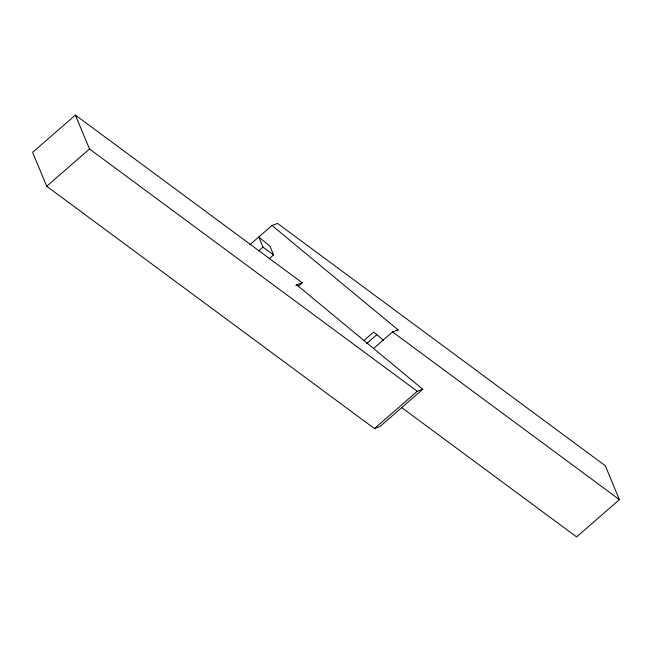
<?xml version="1.0" encoding="UTF-8"?>
<svg xmlns="http://www.w3.org/2000/svg" width="652" height="652" viewBox="0 0 652 652"><rect width="100%" height="100%" fill="white"/><g stroke="black" fill="none" stroke-linecap="round" stroke-linejoin="round"><path stroke-width="0.98" d="M298.225 286.277L302.235 282.781L75.387 115.086L32.6 152.372L46.708 186.268L374.468 428.568L380.01 426.514L422.798 389.228L296.693 284.834L295.869 285.56M46.708 186.268L89.503 148.99L75.387 115.086M249.846 244.777L271.99 225.486L277.532 223.432L605.292 465.732L619.4 499.628L576.612 536.914L401.355 407.353M258.502 250.955L262.968 247.067L258.779 237.002L270.001 246.293L273.595 254.924L269.129 258.811M363.987 340.523L373.653 332.096L383.384 340.148M366.563 343.645L376.978 334.566M373.832 348.241L392.553 331.933L398.095 329.879L271.99 225.486M397.272 330.597L398.095 329.879M374.468 428.568L417.256 391.281L422.798 389.228M296.693 284.834L302.235 282.781M392.553 331.933L619.4 499.628M262.968 247.067L273.595 254.924M89.503 148.99L417.256 391.281"/></g></svg>
